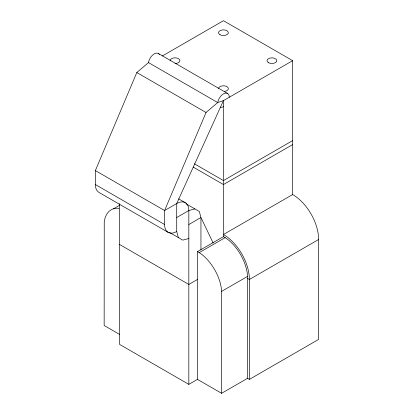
<?xml version="1.0" encoding="UTF-8"?>
<svg xmlns="http://www.w3.org/2000/svg" width="414" height="414" viewBox="0 0 414 414"><rect width="100%" height="100%" fill="white"/><g stroke="black" fill="none" stroke-linecap="round" stroke-linejoin="round"><path stroke-width="0.62" d="M168.151 232.357L98.93 192.396A17.129 9.889 -60 0 1 95.38 184.556L95.38 170.568L136.811 72.528L148.481 62.592A8.285 4.787 -60 0 1 153.392 54.441L154.82 53.587A8.285 4.787 -60 0 1 159.39 54.498M229.299 97.243A8.285 4.787 -60 0 0 224.041 93.548A8.285 4.787 -60 0 0 217.702 102.553L206.032 112.489L164.601 210.529L164.601 224.517A17.129 9.889 -60 0 0 176.716 231.509L178.341 237.569M162.304 55.999L223.441 20.7L292.662 60.667L292.662 194.87M292.662 60.667L223.441 100.628L217.702 102.553L148.481 62.592M113.514 208.801L119.589 205.292M292.662 140.594L223.441 180.556L194.414 163.799M292.662 144.589L223.441 184.551L193.297 167.147M176.716 217.526L188.831 210.529L194.885 208.91M188.831 224.517L200.945 217.526L199.32 211.466L185.922 203.735M197.483 251.629L223.441 236.642L226.603 238.578A34.258 19.779 60 0 1 247.458 274.699L247.551 378.313L221.593 393.3L197.483 379.379L197.483 251.629L200.645 253.565A34.258 19.779 60 0 1 221.5 289.686L221.593 393.3M199.212 252.628L225.169 237.641M197.638 279.378L188.831 284.465L119.61 244.498M221.593 291.389L247.551 276.402M247.551 378.313L249.399 379.379L249.399 279.471A36.711 21.197 60 0 0 223.441 234.51L292.662 194.544A36.711 21.197 60 0 1 318.62 239.504L249.399 279.471L247.551 278.405M119.61 203.647L119.61 344.412L188.831 384.378L197.763 379.219M249.399 379.379L318.62 339.418L318.62 239.504M188.831 238.505L182.771 240.13L169.378 232.394M220.439 107.242L220.843 107.319A7.343 4.238 -60 0 0 223.441 106.621M158.572 53.618L227.793 93.585M136.811 72.528L206.032 112.489M178.584 198.818L185.281 202.689M95.38 170.568L164.601 210.529L176.716 203.538L223.441 100.628L223.441 236.767M95.38 184.556L164.601 224.517M119.817 334.543L104.152 325.497L104.245 221.987A34.258 19.779 60 0 1 118.994 208.309M213.163 243.034L200.945 217.526L200.945 249.756M188.831 384.378L188.831 210.529A17.129 9.889 -60 0 0 176.716 203.538L176.716 231.509M170.092 60.667A4.896 2.826 0 0 1 174.987 57.836A4.896 2.826 0 0 1 179.878 60.667A4.896 2.826 0 0 1 174.987 63.492M218.545 88.637A4.896 2.826 0 0 1 223.011 85.822A4.896 2.826 0 0 1 228.259 88.146A4.896 2.826 0 0 1 224.709 91.37M268.432 62.664A4.896 2.826 0 0 0 276.619 61.396A4.896 2.826 0 0 0 270.627 57.934A4.896 2.826 0 0 0 268.432 62.664M219.979 34.688A4.896 2.826 0 0 0 228.166 33.42A4.896 2.826 0 0 0 222.173 29.958A4.896 2.826 0 0 0 219.979 34.688"/></g></svg>
